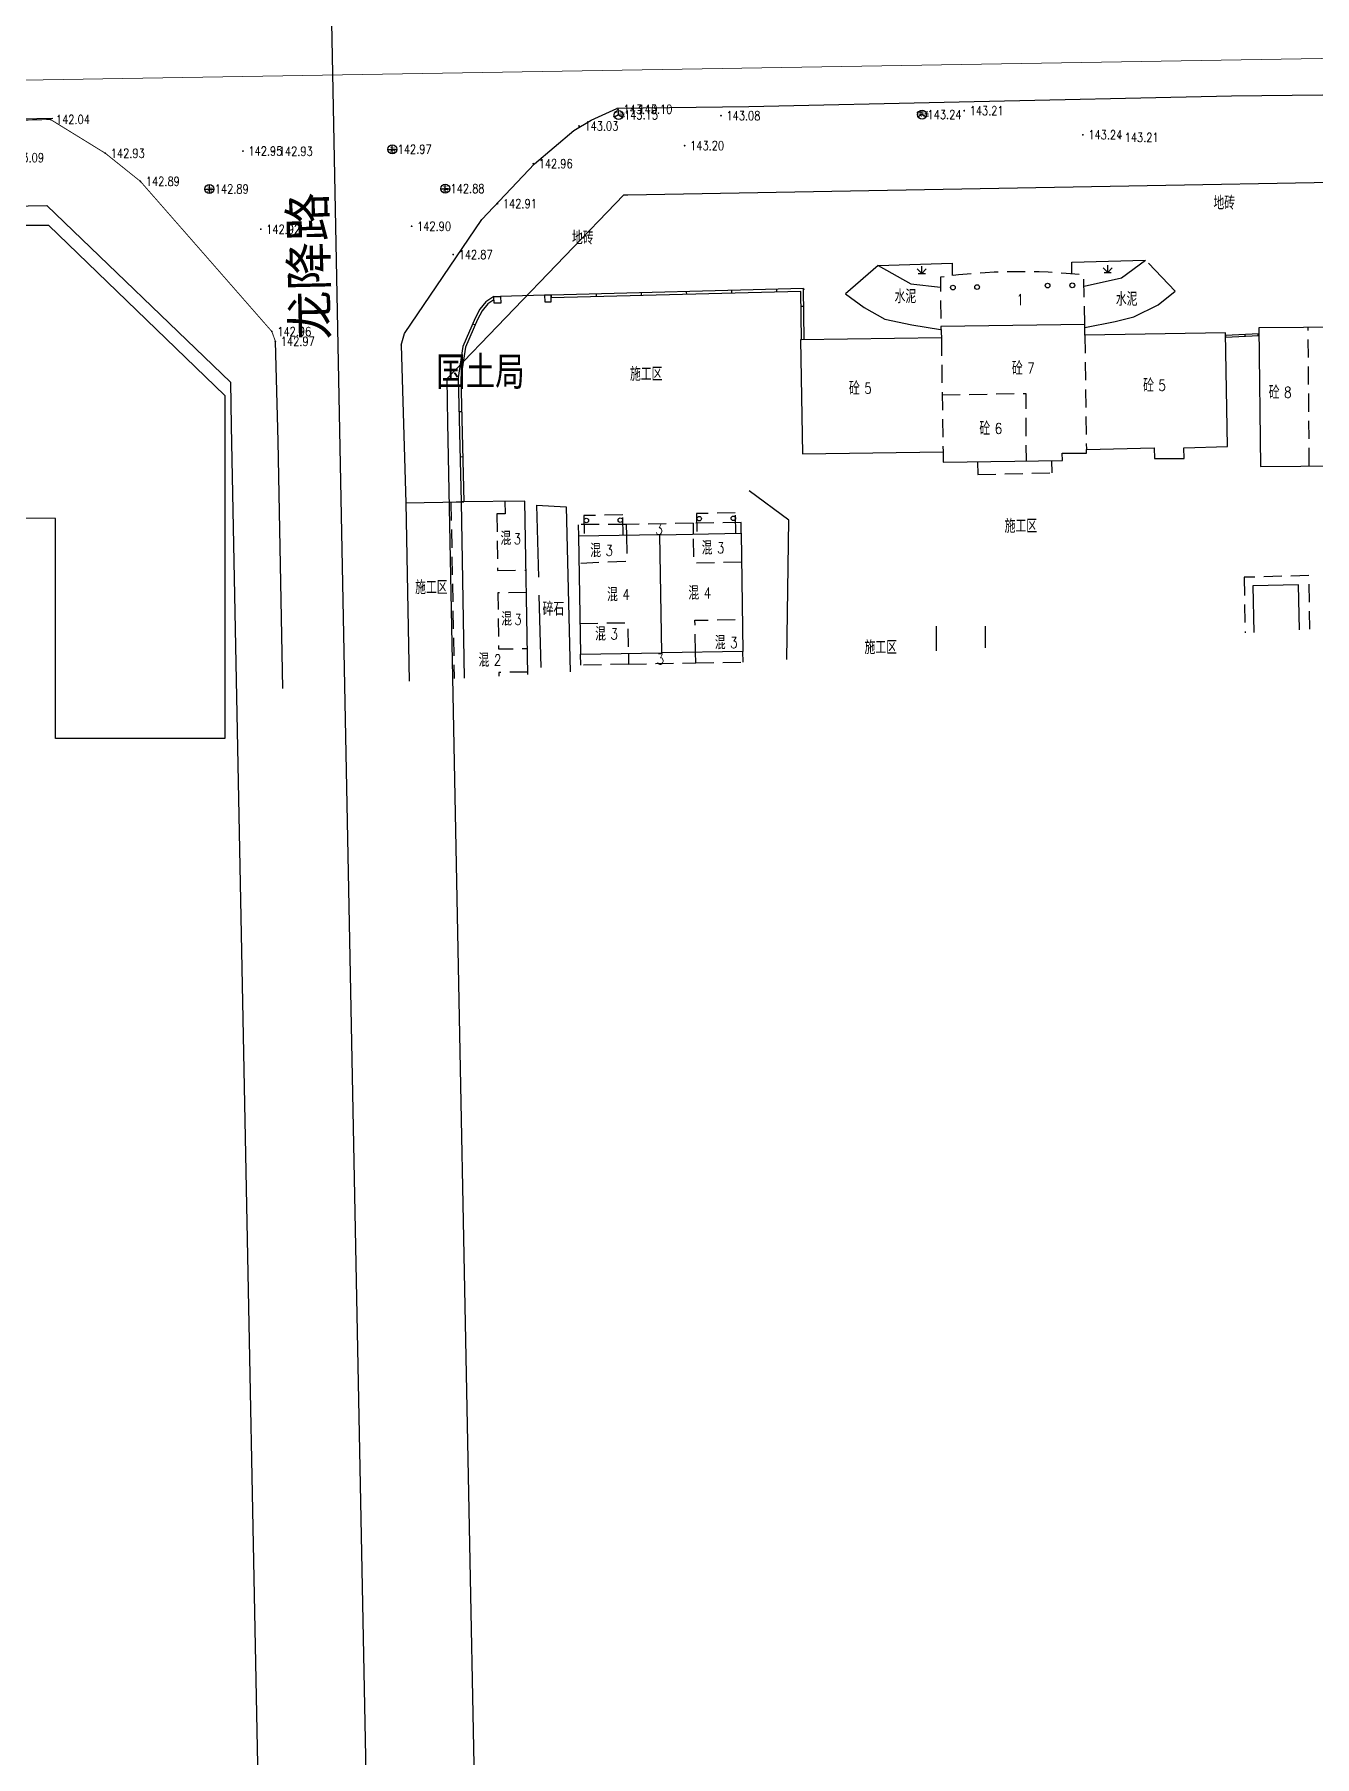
# Model space of a CAD drawing. Extents: x 529262 to 576451, y 2694391 to 2717535.
# Drawn here: x 563639.7 to 563781.7, y 2709428.2 to 2709619.1 of the extents above; entities that cross this region are included whole.
import ezdxf
from ezdxf.enums import TextEntityAlignment as Align
from ezdxf.xclip import XClip

# ---------------------------------------------------------------- set-up
doc = ezdxf.new("R2010")
doc.units = 0
doc.header["$XCLIPFRAME"] = 0
doc.linetypes.add('X2', pattern=[10, 8, -2])
doc.linetypes.add('X5', pattern=[3, 2, -1])
for name, color, linetype in [('a红线图', 1, 'Continuous'), ('COMPONENT', 8, 'Continuous'), ('DLSS', 4, 'Continuous'), ('DMTZ', 8, 'Continuous'), ('GCD', 8, 'Continuous'), ('GXYZ', 8, 'Continuous'), ('JMD', 8, 'Continuous'), ('PP-COM', 7, 'Continuous'), ('RD-中线', 40, 'Continuous'), ('RD-红线', 7, 'Continuous'), ('RD-路名', 7, 'Continuous'), ('ZBTZ', 8, 'Continuous'), ('ZJ', 7, 'Continuous')]:
    doc.layers.add(name, color=color, linetype=linetype)
doc.layers.add('尺寸标注', color=7, linetype='Continuous', lineweight=18)
doc.styles.add('HZ', font='rs.shx', dxfattribs={"width": 0.8, "bigfont": 'hztxt.shx'})
doc.styles.add('宋体', font='', dxfattribs={"width": 0.75})
doc.styles.add('黑体', font='simhei.ttf')
doc.styles.get('宋体').set_extended_font_data('SimSun')
doc.linetypes.add('10422', pattern='A,0.75,[150,AAA.SHX,S=0.5,R=0,X=0,Y=0.5],1.5,[177,AAA.SHX,S=1,R=0,X=0,Y=0.4],0.75', length=3)
doc.linetypes.add('1161', pattern='A,0,[149,AAA.SHX,S=0.15,R=0,X=0,Y=0],-1.6', length=1.6)
doc.linetypes.add('445', pattern='A,8,-0.5,[147,AAA.SHX,S=1,R=0,X=0,Y=0],-1.5', length=10)

# ---------------------------------------------------------------- blocks, each defined once
blk = doc.blocks.new('A$C19FD0107')
at = {"layer": 'RD-中线', "color": 8, "linetype": 'Continuous', "flags": 128}
blk.add_lwpolyline([(-7325.56, 15239.3), (-7314.16, 14658.58)], dxfattribs=at)
at = {"layer": 'RD-红线', "color": 8, "linetype": 'Continuous', "flags": 128}
for points in [[(-7292.96, 15210.73), (-7292.52, 15210.74), (-7156.7, 15213.19)], [(-7538.57, 15206.3), (-7356.95, 15209.57)], [(-7336.59, 15189.97), (-7336.5, 15185.11), (-7332.11, 14961.51)], [(-7312.59, 15190.34), (-7312.5, 15185.46), (-7308.21, 14966.95), (-7308.11, 14961.98)]]:
    blk.add_lwpolyline(points, dxfattribs=at)
at = {"layer": 'RD-红线', "color": 8, "linetype": 'Continuous'}
for points in [[(-7292.96, 15210.73), (-7312.59, 15190.34, 0.414676)], [(-7336.59, 15189.97), (-7356.95, 15209.57, 0.413751)]]:
    blk.add_lwpolyline(points, format="xyb", dxfattribs=at)
blk = doc.blocks.new('GC200')
at = {"linetype": 'Continuous', "const_width": 0.2, "flags": 128}
blk.add_lwpolyline([(-0.1, 0, 1), (0.1, 0, 1)], format="xyb", close=True, dxfattribs=at)
blk = doc.blocks.new('gc170')
at = {"color": 8, "linetype": 'Continuous'}
blk.add_circle((0, 0), 0.5, dxfattribs=at)
blk = doc.blocks.new('gc124')
at = {"color": 8}
for p, q in [((-1, 1), (0, 0)), ((-0.8, 0), (0.8, 0)), ((0, 0), (0, 1.6)), ((0, 0), (1, 1))]:
    blk.add_line(p, q, dxfattribs=at)
blk = doc.blocks.new('gcbj0102')
for p, q in [((-1, 0), (1, 0)), ((0, -1), (0, 1))]:
    blk.add_line(p, q)
blk.add_circle((0, 0), 1)
blk = doc.blocks.new('gcbj0107')
for q in [(-0.87, -0.5), (0, 1), (0.87, -0.5)]:
    blk.add_line((0, 0), q)
blk.add_circle((0, 0), 1)

msp = doc.modelspace()

# ---------------------------------------------------------------- linework, layer by layer
at = {"layer": 'a红线图', "color": 8, "linetype": 'Continuous', "lineweight": 0, "flags": 128}
msp.add_lwpolyline([(563452.338, 2709610.946), (563910.833, 2709618.597)], dxfattribs=at)
msp.add_lwpolyline([(563452.338, 2709610.946), (563910.833, 2709618.597)], dxfattribs=at)
at = {"layer": 'DLSS', "linetype": 'Continuous'}
for points in [[(563828.71, 2709613.054), (563825.625, 2709613.075), (563802.803, 2709612.602), (563772.451, 2709612.287), (563772.451, 2709612.287), (563742.246, 2709611.629), (563742.246, 2709611.629), (563718.922, 2709611.087)], [(563680.36, 2709584.686), (563680.707, 2709585.957), (563689.311, 2709598.592), (563695.13, 2709604.784), (563699.511, 2709608.459), (563701.433, 2709609.632), (563704.257, 2709610.899)], [(563718.922, 2709611.087), (563704.257, 2709610.899), (563704.257, 2709610.899)], [(563667.231, 2709546.591), (563666.713, 2709574.026), (563666.401, 2709585.087)], [(563680.36, 2709584.686), (563680.363, 2709584.699)], [(563680.36, 2709584.686), (563680.875, 2709567.188), (563681.248, 2709547.402)], [(563698.636, 2709566.758), (563699.101, 2709548.434)], [(563745.175, 2709551.097), (563745.169, 2709553.511), (563745.169, 2709553.511)]]:
    msp.add_lwpolyline(points, dxfattribs=at)
at = {"layer": 'DLSS', "linetype": 'Continuous', "const_width": 0.1, "flags": 128}
for points in [[(563580.986, 2709597.957), (563581.088, 2709608.227), (563641.461, 2709609.691)], [(563666.401, 2709585.087), (563666.012, 2709586.179), (563651.432, 2709602.831), (563647.541, 2709605.946), (563641.461, 2709609.691)]]:
    msp.add_lwpolyline(points, dxfattribs=at)
at = {"layer": 'DLSS', "linetype": 'Continuous', "elevation": 143.289, "flags": 128}
msp.add_lwpolyline([(563641.712, 2709609.799), (563614.998, 2709609.264)], dxfattribs=at)
at = {"layer": 'DLSS', "linetype": 'X2'}
for points in [[(563695.373, 2709566.928), (563695.856, 2709548.246)], [(563739.736, 2709550.783), (563739.729, 2709553.496)]]:
    msp.add_lwpolyline(points, dxfattribs=at)
at = {"layer": 'DMTZ', "linetype": '10422'}
for points in [[(563733.241, 2709593.512), (563741.453, 2709593.78), (563741.471, 2709592.376)], [(563754.754, 2709592.57), (563754.735, 2709593.863), (563762.886, 2709594.091)], [(563756.1, 2709591.229), (563760.241, 2709592.142), (563762.921, 2709594.092)], [(563733.241, 2709593.512), (563736.896, 2709591.457), (563740.18, 2709591.091)]]:
    msp.add_lwpolyline(points, dxfattribs=at)
at = {"layer": 'JMD', "linetype": 'Continuous'}
for p, q in [((563696.983, 2709590.208), (563696.99, 2709589.908)), ((563696.983, 2709590.208), (563696.987, 2709590.058)), ((563701.981, 2709590.338), (563701.989, 2709590.039)), ((563706.979, 2709590.469), (563706.987, 2709590.169)), ((563711.978, 2709590.599), (563711.985, 2709590.299)), ((563716.976, 2709590.73), (563716.984, 2709590.43)), ((563721.974, 2709590.86), (563721.982, 2709590.56)), ((563724.992, 2709590.939), (563724.996, 2709590.789)), ((563725.017, 2709588.958), (563724.717, 2709588.954)), ((563688.287, 2709587.033), (563688.562, 2709586.914)), ((563725.064, 2709585.28), (563724.764, 2709585.276)), ((563771.777, 2709585.728), (563771.787, 2709585.528)), ((563773.927, 2709585.837), (563773.937, 2709585.637)), ((563775.36, 2709585.909), (563775.37, 2709585.709)), ((563686.849, 2709582.285), (563687.145, 2709582.238)), ((563686.751, 2709577.3), (563687.051, 2709577.307)), ((563686.869, 2709572.302), (563687.169, 2709572.309)), ((563686.987, 2709567.303), (563687.287, 2709567.31))]:
    msp.add_line(p, q, dxfattribs=at)
at = {"layer": 'JMD', "linetype": 'Continuous', "flags": 128}
for points in [[(563628.74, 2709597.957), (563641.226, 2709597.959), (563660.792, 2709579.084), (563660.792, 2709541.069), (563642.026, 2709541.069), (563642.026, 2709565.463), (563628.74, 2709565.472)], [(563690.62, 2709590.062), (563689.758, 2709589.486), (563689.066, 2709588.653), (563688.553, 2709587.648), (563687.203, 2709584.522), (563686.662, 2709581.1), (563686.987, 2709567.303)], [(563725.064, 2709585.28), (563724.992, 2709590.939), (563696.983, 2709590.208)], [(563724.764, 2709585.276), (563724.696, 2709590.631), (563696.99, 2709589.908)], [(563690.636, 2709589.712), (563689.961, 2709589.261), (563689.318, 2709588.487), (563688.824, 2709587.52), (563687.493, 2709584.438), (563686.962, 2709581.08), (563687.287, 2709567.31)], [(563775.477, 2709585.915), (563771.777, 2709585.728)], [(563775.48, 2709585.715), (563771.787, 2709585.528)], [(563694.416, 2709548.163), (563694.057, 2709567.383), (563686.987, 2709567.303), (563687.355, 2709547.755)], [(563779.995, 2709553.11), (563779.864, 2709558.104), (563774.83, 2709557.987), (563774.915, 2709552.816)]]:
    msp.add_lwpolyline(points, dxfattribs=at)
at = {"layer": 'JMD', "linetype": 'X5', "flags": 128}
msp.add_lwpolyline([(563756.175, 2709586.977), (563756.079, 2709592.441, 0.0610091), (563740.175, 2709592.211), (563740.202, 2709586.731)], format="xyb", dxfattribs=at)
at = {"layer": 'JMD', "linetype": 'Continuous', "flags": 128}
for points in [[(563690.656, 2709589.315), (563690.62, 2709590.062), (563691.372, 2709590.058), (563691.408, 2709589.311)], [(563724.63, 2709585.274), (563724.85, 2709572.609), (563740.449, 2709572.844), (563740.47, 2709571.68), (563753.688, 2709571.891), (563753.675, 2709572.691), (563756.362, 2709572.689), (563756.355, 2709573.089), (563763.87, 2709573.277), (563763.917, 2709572.087), (563767.18, 2709572.094), (563767.177, 2709573.294), (563771.994, 2709573.432), (563771.772, 2709586.033), (563756.176, 2709585.769), (563756.175, 2709586.977), (563740.202, 2709586.731), (563740.264, 2709585.475)], [(563775.47, 2709586.574), (563775.65, 2709571.211), (563798.085, 2709571.404), (563798.097, 2709569.894), (563809.869, 2709569.991), (563809.857, 2709571.501), (563830.127, 2709571.651), (563830.027, 2709587.016)], [(563709.036, 2709563.654), (563700.015, 2709563.472), (563700.246, 2709550.402), (563709.254, 2709550.559)], [(563709.036, 2709563.654), (563718.057, 2709563.836), (563718.263, 2709550.715), (563709.254, 2709550.559)]]:
    msp.add_lwpolyline(points, close=True, dxfattribs=at)
at = {"layer": 'JMD', "linetype": 'Continuous'}
msp.add_lwpolyline([(563696.983, 2709590.208), (563696.254, 2709590.2), (563696.274, 2709589.473), (563697.003, 2709589.481)], close=True, dxfattribs=at)
at = {"layer": 'JMD', "linetype": 'X5', "flags": 128}
for points, elevation in [([(563781.073, 2709571.293), (563780.948, 2709586.618)], -408.172), ([(563712.733, 2709564.923), (563712.755, 2709563.729)], 146.712)]:
    msp.add_lwpolyline(points, dxfattribs=dict(at, elevation=elevation))
for points in [[(563740.264, 2709585.475), (563740.449, 2709572.844)], [(563756.176, 2709585.769), (563756.355, 2709573.089)], [(563740.356, 2709579.159), (563749.627, 2709579.324), (563749.656, 2709571.827)], [(563705.334, 2709563.579), (563705.378, 2709560.695), (563700.048, 2709560.462)], [(563705.31, 2709564.791), (563705.334, 2709563.579)], [(563718.118, 2709560.593), (563712.815, 2709560.494), (563712.755, 2709563.729)], [(563694.247, 2709557.233), (563691.077, 2709557.197), (563691.147, 2709550.995), (563694.359, 2709551.031)], [(563700.165, 2709553.812), (563705.491, 2709553.901), (563705.548, 2709550.514)], [(563713, 2709550.624), (563712.934, 2709554.165), (563718.252, 2709554.264)], [(563694.41, 2709548.418), (563691.177, 2709548.381), (563691.181, 2709547.976)]]:
    msp.add_lwpolyline(points, dxfattribs=at)
at = {"layer": 'JMD', "linetype": 'X5'}
for points in [[(563744.293, 2709571.741), (563744.316, 2709570.343), (563752.557, 2709570.508), (563752.535, 2709571.873)], [(563686.987, 2709567.303), (563685.867, 2709567.212), (563686.238, 2709547.69)], [(563691.857, 2709567.358), (563691.857, 2709567.358), (563691.872, 2709565.975), (563690.978, 2709565.965), (563691.049, 2709559.688), (563694.208, 2709559.724)], [(563718.057, 2709563.836), (563718.044, 2709565.007), (563712.733, 2709564.923), (563705.31, 2709564.791), (563699.992, 2709564.764), (563700.015, 2709563.472)], [(563704.958, 2709563.575), (563704.921, 2709565.839), (563700.598, 2709565.78), (563700.644, 2709563.485)], [(563717.459, 2709563.824), (563717.414, 2709566.09), (563713.113, 2709565.991), (563713.158, 2709563.737)], [(563781.136, 2709553.176), (563781.036, 2709559.118), (563773.864, 2709558.928), (563773.948, 2709552.76)], [(563705.573, 2709549.302), (563700.265, 2709549.193), (563700.246, 2709550.402)], [(563705.548, 2709550.514), (563705.573, 2709549.302), (563713.022, 2709549.446), (563713, 2709550.624)], [(563713.022, 2709549.446), (563718.281, 2709549.529), (563718.263, 2709550.715)]]:
    msp.add_lwpolyline(points, dxfattribs=at)
at = {"layer": 'JMD', "linetype": '445'}
msp.add_lwpolyline([(563723.11, 2709549.821), (563723.366, 2709565.274), (563718.942, 2709568.517)], dxfattribs=at)
at = {"layer": 'JMD', "linetype": 'Continuous'}
for centre in [(563741.551, 2709591.057), (563744.231, 2709591.111), (563752.05, 2709591.271), (563754.79, 2709591.304)]:
    msp.add_circle(centre, 0.263, dxfattribs=at)
at = {"layer": 'ZBTZ', "linetype": '1161'}
for points in [[(563756.198, 2709586.642), (563759.526, 2709587.302), (563761.619, 2709587.806), (563764.298, 2709589.142), (563766.191, 2709590.657), (563763.245, 2709593.751)], [(563733.241, 2709593.512), (563729.628, 2709590.373), (563731.701, 2709588.839), (563733.999, 2709587.561), (563736.992, 2709586.927), (563740.185, 2709586.393)], [(563680.875, 2709567.188), (563686.987, 2709567.303)]]:
    msp.add_lwpolyline(points, dxfattribs=at)
at = {"layer": 'ZBTZ', "linetype": '1161', "flags": 128}
for points in [[(563696.254, 2709590.2), (563696.254, 2709590.2), (563691.372, 2709590.058)], [(563695.373, 2709566.928), (563698.636, 2709566.758)]]:
    msp.add_lwpolyline(points, dxfattribs=at)

# ---------------------------------------------------------------- block references
at = {"layer": 'COMPONENT', "linetype": 'Continuous', "xscale": 0.5, "yscale": 0.5}
for name, p in [('gcbj0107', (563704.464, 2709610.194)), ('gcbj0107', (563738.134, 2709610.233)), ('gcbj0102', (563679.364, 2709606.377)), ('gcbj0102', (563659.083, 2709601.98)), ('gcbj0102', (563685.235, 2709602.02))]:
    msp.add_blockref(name, p, dxfattribs=at)
at = {"layer": 'GCD', "linetype": 'Continuous'}
ref = msp.add_blockref('GC200', (563704.403, 2709610.821, 143.095), dxfattribs=dict(at, xscale=0.5, yscale=0.5, zscale=0.5))
ref.add_attrib('height', '143.10', dxfattribs={"linetype": 'Continuous', "height": 1, "style": 'HZ', "width": 0.8}).set_placement((563705.003, 2709610.821, 143.095), align=Align.MIDDLE_LEFT)
ref = msp.add_blockref('GC200', (563706.052, 2709610.834, 143.095), dxfattribs=dict(at, xscale=0.5, yscale=0.5, zscale=0.5))
ref.add_attrib('height', '143.10', dxfattribs={"linetype": 'Continuous', "height": 1, "style": 'HZ', "width": 0.8}).set_placement((563706.652, 2709610.834, 143.095), align=Align.MIDDLE_LEFT)
ref = msp.add_blockref('GC200', (563742.802, 2709610.67, 143.206), dxfattribs=dict(at, xscale=0.5, yscale=0.5, zscale=0.5))
ref.add_attrib('height', '143.21', dxfattribs={"linetype": 'Continuous', "height": 1, "style": 'HZ', "width": 0.8}).set_placement((563743.402, 2709610.67, 143.206), align=Align.MIDDLE_LEFT)
ref = msp.add_blockref('GC200', (563641.457, 2709609.694, 142.038), dxfattribs=dict(at, xscale=0.5, yscale=0.5, zscale=0.5))
ref.add_attrib('height', '142.04', dxfattribs={"linetype": 'Continuous', "height": 1, "style": 'HZ', "width": 0.8}).set_placement((563642.057, 2709609.694, 142.038), align=Align.MIDDLE_LEFT)
ref = msp.add_blockref('GC200', (563700.07, 2709608.975, 143.028), dxfattribs=dict(at, xscale=0.5, yscale=0.5, zscale=0.5))
ref.add_attrib('height', '143.03', dxfattribs={"linetype": 'Continuous', "height": 1, "style": 'HZ', "width": 0.8}).set_placement((563700.67, 2709608.975, 143.028), align=Align.MIDDLE_LEFT)
ref = msp.add_blockref('GC200', (563704.461, 2709610.202, 143.153), dxfattribs=dict(at, xscale=0.5, yscale=0.5, zscale=0.5))
ref.add_attrib('height', '143.15', dxfattribs={"linetype": 'Continuous', "height": 1, "style": 'HZ', "width": 0.8}).set_placement((563705.061, 2709610.202, 143.153), align=Align.MIDDLE_LEFT)
ref = msp.add_blockref('GC200', (563715.825, 2709610.113, 143.084), dxfattribs=dict(at, xscale=0.5, yscale=0.5, zscale=0.5))
ref.add_attrib('height', '143.08', dxfattribs={"linetype": 'Continuous', "height": 1, "style": 'HZ', "width": 0.8}).set_placement((563716.425, 2709610.113, 143.084), align=Align.MIDDLE_LEFT)
ref = msp.add_blockref('GC200', (563738.129, 2709610.239, 143.241), dxfattribs=dict(at, xscale=0.5, yscale=0.5, zscale=0.5))
ref.add_attrib('height', '143.24', dxfattribs={"linetype": 'Continuous', "height": 1, "style": 'HZ', "width": 0.8}).set_placement((563738.729, 2709610.239, 143.241), align=Align.MIDDLE_LEFT)
ref = msp.add_blockref('GC200', (563711.798, 2709606.794, 143.196), dxfattribs=dict(at, xscale=0.5, yscale=0.5, zscale=0.5))
ref.add_attrib('height', '143.20', dxfattribs={"linetype": 'Continuous', "height": 1, "style": 'HZ', "width": 0.8}).set_placement((563712.398, 2709606.794, 143.196), align=Align.MIDDLE_LEFT)
ref = msp.add_blockref('GC200', (563755.967, 2709607.997, 143.244), dxfattribs=dict(at, xscale=0.5, yscale=0.5, zscale=0.5))
ref.add_attrib('height', '143.24', dxfattribs={"linetype": 'Continuous', "height": 1, "style": 'HZ', "width": 0.8}).set_placement((563756.567, 2709607.997, 143.244), align=Align.MIDDLE_LEFT)
ref = msp.add_blockref('GC200', (563759.998, 2709607.7, 143.205), dxfattribs=dict(at, xscale=0.5, yscale=0.5, zscale=0.5))
ref.add_attrib('height', '143.21', dxfattribs={"linetype": 'Continuous', "height": 1, "style": 'HZ', "width": 0.8}).set_placement((563760.598, 2709607.7, 143.205), align=Align.MIDDLE_LEFT)
ref = msp.add_blockref('GC200', (563636.359, 2709605.467, 143.087), dxfattribs=dict(at, xscale=0.5, yscale=0.5, zscale=0.5))
ref.add_attrib('height', '143.09', dxfattribs={"linetype": 'Continuous', "height": 1, "style": 'HZ', "width": 0.8}).set_placement((563636.959, 2709605.467, 143.087), align=Align.MIDDLE_LEFT)
ref = msp.add_blockref('GC200', (563647.537, 2709605.949, 142.933), dxfattribs=dict(at, xscale=0.5, yscale=0.5, zscale=0.5))
ref.add_attrib('height', '142.93', dxfattribs={"linetype": 'Continuous', "height": 1, "style": 'HZ', "width": 0.8}).set_placement((563648.137, 2709605.949, 142.933), align=Align.MIDDLE_LEFT)
ref = msp.add_blockref('GC200', (563662.804, 2709606.189, 142.947), dxfattribs=dict(at, xscale=0.5, yscale=0.5, zscale=0.5))
ref.add_attrib('height', '142.95', dxfattribs={"linetype": 'Continuous', "height": 1, "style": 'HZ', "width": 0.8}).set_placement((563663.404, 2709606.189, 142.947), align=Align.MIDDLE_LEFT)
ref = msp.add_blockref('GC200', (563666.17, 2709606.171, 142.932), dxfattribs=dict(at, xscale=0.5, yscale=0.5, zscale=0.5))
ref.add_attrib('height', '142.93', dxfattribs={"linetype": 'Continuous', "height": 1, "style": 'HZ', "width": 0.8}).set_placement((563666.77, 2709606.171, 142.932), align=Align.MIDDLE_LEFT)
ref = msp.add_blockref('GC200', (563679.356, 2709606.398, 142.968), dxfattribs=dict(at, xscale=0.5, yscale=0.5, zscale=0.5))
ref.add_attrib('height', '142.97', dxfattribs={"linetype": 'Continuous', "height": 1, "style": 'HZ', "width": 0.8}).set_placement((563679.956, 2709606.398, 142.968), align=Align.MIDDLE_LEFT)
ref = msp.add_blockref('GC200', (563695.001, 2709604.791, 142.961), dxfattribs=dict(at, xscale=0.5, yscale=0.5, zscale=0.5))
ref.add_attrib('height', '142.96', dxfattribs={"linetype": 'Continuous', "height": 1, "style": 'HZ', "width": 0.8}).set_placement((563695.601, 2709604.791, 142.961), align=Align.MIDDLE_LEFT)
ref = msp.add_blockref('GC200', (563651.428, 2709602.834, 142.889), dxfattribs=dict(at, xscale=0.5, yscale=0.5, zscale=0.5))
ref.add_attrib('height', '142.89', dxfattribs={"linetype": 'Continuous', "height": 1, "style": 'HZ', "width": 0.8}).set_placement((563652.028, 2709602.834, 142.889), align=Align.MIDDLE_LEFT)
ref = msp.add_blockref('GC200', (563659.071, 2709601.983, 142.888), dxfattribs=dict(at, xscale=0.5, yscale=0.5, zscale=0.5))
ref.add_attrib('height', '142.89', dxfattribs={"linetype": 'Continuous', "height": 1, "style": 'HZ', "width": 0.8}).set_placement((563659.671, 2709601.983, 142.888), align=Align.MIDDLE_LEFT)
ref = msp.add_blockref('GC200', (563685.224, 2709602.034, 142.884), dxfattribs=dict(at, xscale=0.5, yscale=0.5, zscale=0.5))
ref.add_attrib('height', '142.88', dxfattribs={"linetype": 'Continuous', "height": 1, "style": 'HZ', "width": 0.8}).set_placement((563685.824, 2709602.034, 142.884), align=Align.MIDDLE_LEFT)
ref = msp.add_blockref('GC200', (563691.03, 2709600.363, 142.908), dxfattribs=dict(at, xscale=0.5, yscale=0.5, zscale=0.5))
ref.add_attrib('height', '142.91', dxfattribs={"linetype": 'Continuous', "height": 1, "style": 'HZ', "width": 0.8}).set_placement((563691.63, 2709600.363, 142.908), align=Align.MIDDLE_LEFT)
ref = msp.add_blockref('GC200', (563664.778, 2709597.522, 142.924), dxfattribs=dict(at, xscale=0.5, yscale=0.5, zscale=0.5))
ref.add_attrib('height', '142.92', dxfattribs={"linetype": 'Continuous', "height": 1, "style": 'HZ', "width": 0.8}).set_placement((563665.378, 2709597.522, 142.924), align=Align.MIDDLE_LEFT)
ref = msp.add_blockref('GC200', (563681.511, 2709597.853, 142.898), dxfattribs=dict(at, xscale=0.5, yscale=0.5, zscale=0.5))
ref.add_attrib('height', '142.90', dxfattribs={"linetype": 'Continuous', "height": 1, "style": 'HZ', "width": 0.8}).set_placement((563682.111, 2709597.853, 142.898), align=Align.MIDDLE_LEFT)
ref = msp.add_blockref('GC200', (563686.122, 2709594.714, 142.872), dxfattribs=dict(at, xscale=0.5, yscale=0.5, zscale=0.5))
ref.add_attrib('height', '142.87', dxfattribs={"linetype": 'Continuous', "height": 1, "style": 'HZ', "width": 0.8}).set_placement((563686.722, 2709594.714, 142.872), align=Align.MIDDLE_LEFT)
ref = msp.add_blockref('GC200', (563666.008, 2709586.182, 142.964), dxfattribs=dict(at, xscale=0.5, yscale=0.5, zscale=0.5))
ref.add_attrib('height', '142.96', dxfattribs={"linetype": 'Continuous', "height": 1, "style": 'HZ', "width": 0.8}).set_placement((563666.608, 2709586.182, 142.964), align=Align.MIDDLE_LEFT)
ref = msp.add_blockref('GC200', (563666.397, 2709585.09, 142.965), dxfattribs=dict(at, xscale=0.5, yscale=0.5, zscale=0.5))
ref.add_attrib('height', '142.97', dxfattribs={"linetype": 'Continuous', "height": 1, "style": 'HZ', "width": 0.8}).set_placement((563666.997, 2709585.09, 142.965), align=Align.MIDDLE_LEFT)
at = {"layer": 'JMD', "linetype": 'Continuous', "xscale": 0.5, "yscale": 0.5, "zscale": 0.5}
for p in [(563700.885, 2709565.23), (563704.657, 2709565.273), (563713.41, 2709565.429), (563717.189, 2709565.461)]:
    msp.add_blockref('gc170', p, dxfattribs=at)
at = {"layer": 'PP-COM'}
ref = msp.add_blockref('A$C19FD0107', (570997.993, 2694390.603), dxfattribs=at)
XClip(ref).set_block_clipping_path([(-9366.4383134884, 14428.6043910822), (-3328.4480743363, 17452.7484863754)])
at = {"layer": 'ZBTZ', "linetype": 'Continuous', "xscale": 0.5, "yscale": 0.5}
for p in [(563738.091, 2709592.627), (563758.716, 2709592.737)]:
    msp.add_blockref('gc124', p, dxfattribs=at)

# ---------------------------------------------------------------- texts
at = {"layer": 'GXYZ', "linetype": 'Continuous', "style": '宋体'}
for s, p in [('广电', (563704.508, 2709610.244)), ('铁通', (563738.178, 2709610.283)), ('污', (563679.401, 2709606.338)), ('污', (563659.119, 2709601.94)), ('污', (563685.271, 2709601.98))]:
    msp.add_text(s, height=0.5, dxfattribs=at).set_placement(p, align=Align.MIDDLE)
at = {"layer": 'JMD', "linetype": 'Continuous', "style": 'HZ', "width": 0.8}
for s, p in [('1', (563748.595, 2709589.713)), ('7', (563749.793, 2709582.112)), ('5', (563731.721, 2709579.895)), ('5', (563764.347, 2709580.212)), ('8', (563778.279, 2709579.433)), ('6', (563746.188, 2709575.434)), ('3', (563692.818, 2709563.199)), ('3', (563708.547, 2709564.267)), ('3', (563703.018, 2709561.904)), ('3', (563715.381, 2709562.19)), ('4', (563704.888, 2709557.022)), ('4', (563713.902, 2709557.191)), ('3', (563692.904, 2709554.254)), ('3', (563703.568, 2709552.645)), ('3', (563716.839, 2709551.688)), ('2', (563690.634, 2709549.752)), ('3', (563708.693, 2709549.86))]:
    msp.add_text(s, height=1.2, dxfattribs=at).set_placement(p, align=Align.MIDDLE_LEFT)
for s, p in [('砼', (563749.293, 2709582.112)), ('砼', (563731.221, 2709579.895)), ('砼', (563763.847, 2709580.212)), ('砼', (563777.779, 2709579.433)), ('砼', (563745.688, 2709575.434)), ('混', (563692.561, 2709563.251)), ('混', (563702.518, 2709561.904)), ('混', (563714.881, 2709562.19)), ('混', (563704.388, 2709557.022)), ('混', (563713.402, 2709557.191)), ('混', (563692.648, 2709554.306)), ('混', (563703.068, 2709552.645)), ('混', (563716.339, 2709551.688)), ('混', (563690.134, 2709549.752))]:
    msp.add_text(s, height=1.5, dxfattribs=at).set_placement(p, align=Align.MIDDLE_RIGHT)
at = {"layer": 'RD-路名', "color": 7, "style": '黑体'}
msp.add_text('龙降路', height=4, rotation=91.30512, dxfattribs=at).set_placement((563670.034, 2709593.435), align=Align.MIDDLE)
at = {"layer": 'ZJ', "color": 8, "linetype": 'Continuous', "style": 'HZ', "width": 0.8}
for s, p in [('地砖', (563771.641, 2709600.523)), ('地砖', (563700.492, 2709596.652)), ('水泥', (563736.278, 2709590.149)), ('水泥', (563760.816, 2709589.857)), ('施工区', (563707.532, 2709581.552)), ('施工区', (563749.087, 2709564.7)), ('施工区', (563683.699, 2709557.884)), ('碎石', (563697.233, 2709555.507)), ('施工区', (563733.546, 2709551.246))]:
    msp.add_text(s, height=1.5, dxfattribs=at).set_placement(p, align=Align.MIDDLE)
at = {"layer": '尺寸标注', "color": 252, "insert": (563684.232, 2709583.368, 2761.055), "char_height": 4, "attachment_point": 1, "style": '宋体'}
msp.add_mtext('{\\H0.8x;国土局 }', dxfattribs=at)

doc.saveas('drawing.dxf')
